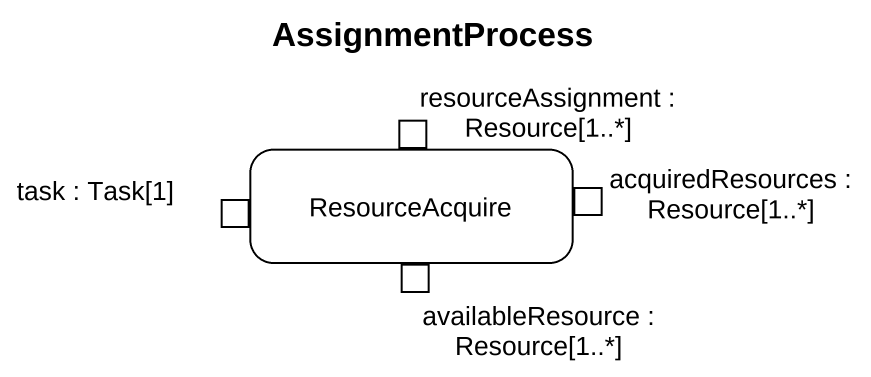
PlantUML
@startuml
title AssignmentProcess
hide empty description
state ResourceAcquire #FFFFFF {
  state "resourceAssignment : Resource[1..*]" as resourceAssignment_Resource <<inputPin>>
  state "task : Task[1]" as task_Task_1 <<inputPin>>
  state "acquiredResources : Resource[1..*]" as acquiredResources_Resource_1 <<outputPin>>
  state "availableResource : Resource[1..*]" as availableResource_Resource_1 <<inputPin>>
}
@enduml
